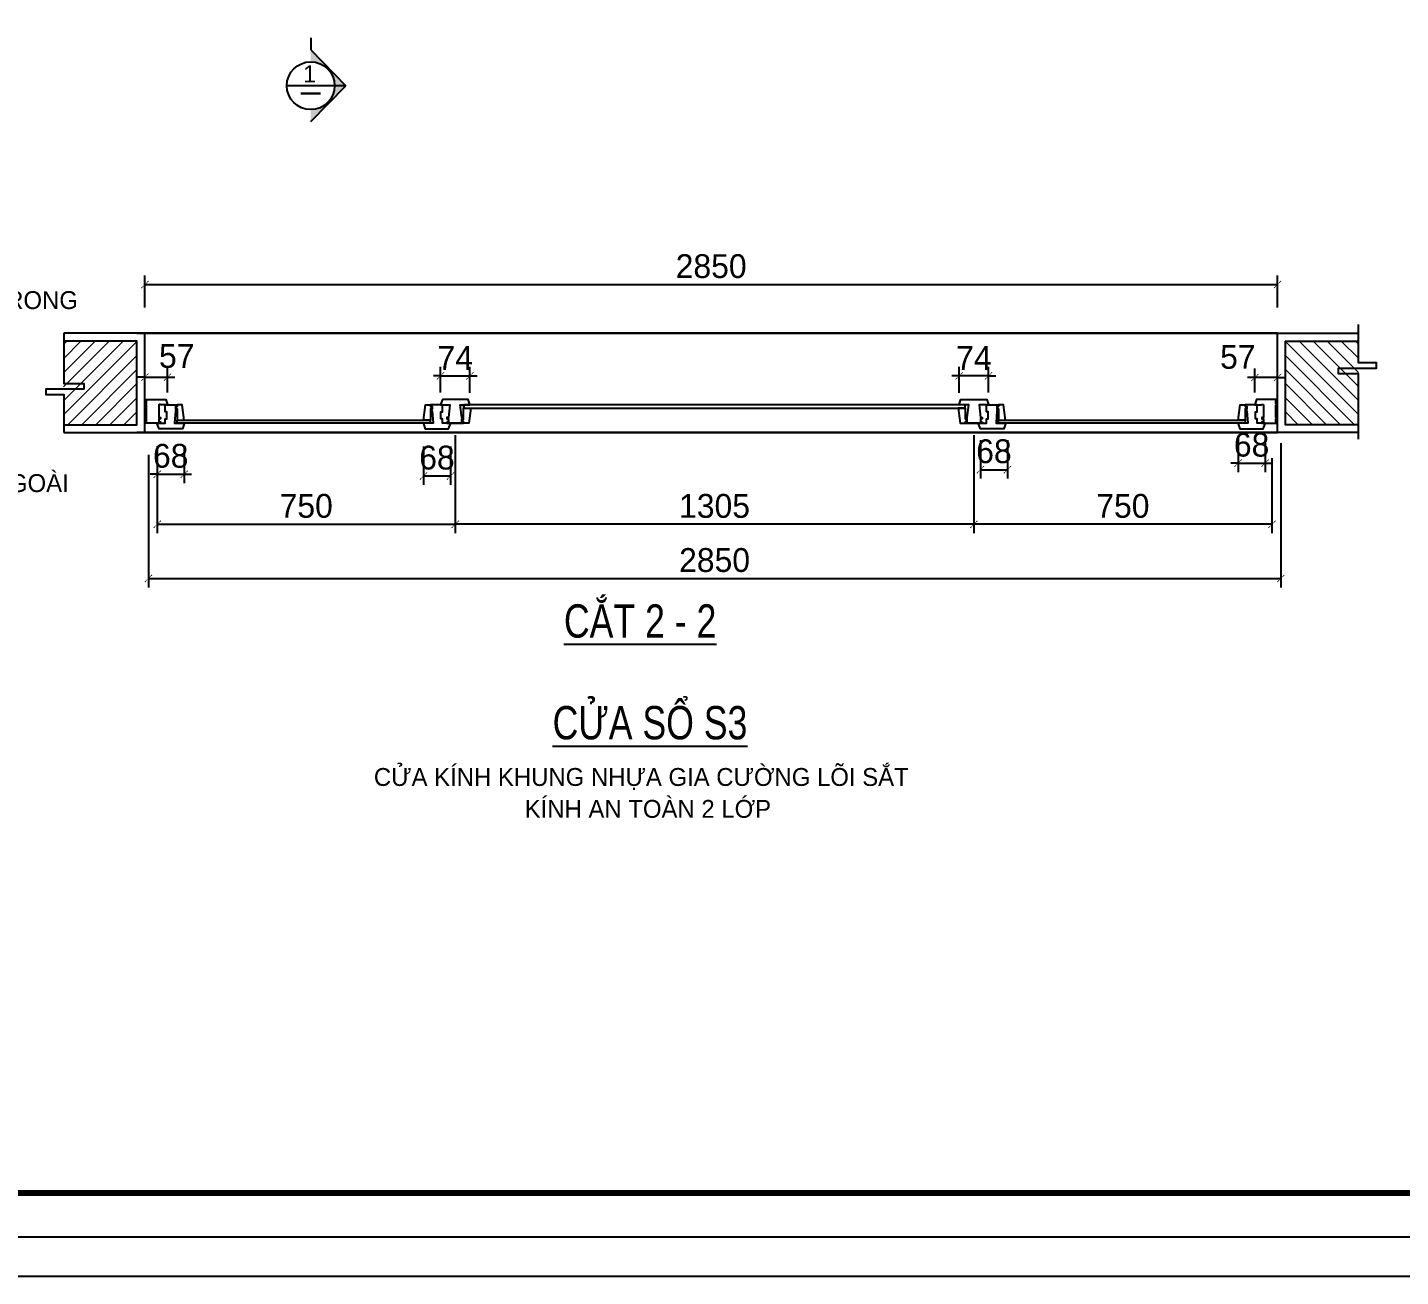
# Model space of a CAD drawing. Header units: millimetres. Extents: x -34806 to 662668, y 63228 to 99452.
# Drawn here: x 595981 to 599436, y 78156 to 81299 of the extents above; entities that cross this region are included whole.
import ezdxf

# ---------------------------------------------------------------- set-up
doc = ezdxf.new("R2010")
doc.units = ezdxf.units.MM
doc.header["$LTSCALE"] = 200
doc.header["$MEASUREMENT"] = 0
doc.header["$PDMODE"] = 3
doc.header["$PDSIZE"] = 50
doc.layers.get('0').update_dxf_attribs({"color": 95, "linetype": 'CONTINUOUS'})
doc.layers.get('DEFPOINTS').update_dxf_attribs({"linetype": 'CONTINUOUS'})
for name, color, linetype in [('4', 4, 'CONTINUOUS'), ('8', 1, 'CONTINUOUS'), ('COT', 2, 'CONTINUOUS'), ('DIM', 1, 'CONTINUOUS'), ('KHUNGTEN', 7, 'CONTINUOUS'), ('TEXT', 7, 'CONTINUOUS'), ('TPTA-Concrete', 7, 'CONTINUOUS'), ('wood', 254, 'CONTINUOUS')]:
    doc.layers.add(name, color=color, linetype=linetype)
for name, color, linetype, lineweight in [('hacth', 251, 'CONTINUOUS', 13), ('hatch', 251, 'CONTINUOUS', 5), ('Text - khung ten', 253, 'CONTINUOUS', 13)]:
    doc.layers.add(name, color=color, linetype=linetype, lineweight=lineweight)
doc.styles.add('@hai text dim', font='VHAVAN.ttf')
doc.styles.add('VNCC-COM', font='VHAVAN.ttf', dxfattribs={"width": 0.8})
doc.styles.add('VNCC-SIM', font='VHAVAN.ttf', dxfattribs={"width": 0.85})
doc.dimstyles.new('DIM10', dxfattribs={"dimscale": 15, "dimtxt": 4, "dimasz": 1.2, "dimexe": 1.5, "dimexo": 2, "dimgap": 1, "dimtad": 1, "dimdec": 0, "dimzin": 0, "dimdsep": 46, "dimtxsty": '@hai text dim', "dimblk": 'ARCHTICK', "dimcen": 0.09, "dimclrd": 8, "dimclre": 8, "dimclrt": 7, "dimadec": 0, "dimazin": 0, "dimtfac": 0.25, "dimtdec": 0, "dimtix": 1, "dimtmove": 1, "dimatfit": 0, "dimldrblk": 'NONE', "dimfxl": 1, "dimtolj": 1, "dimtzin": 0, "dimlwd": -1, "dimlwe": -1, "dimarcsym": 0})

# ---------------------------------------------------------------- blocks, each defined once
blk = doc.blocks.new('_ArchTick')
at = {"layer": 'DIM', "color": 150}
blk.add_lwpolyline([(0.5, 0.5, 0.133, 0, 0), (0, 0, 0, 0.133, 0), (-0.5, -0.5, 0.133, 0.133, 0)], format="xyseb", dxfattribs=at)
blk = doc.blocks.new('*D984')
at = {"layer": '8', "color": 8}
for p, q in [((596276.1, 80594), (596276.1, 80674.2)), ((596276.1, 80651.7), (599126.1, 80651.7)), ((599126.1, 80594), (599126.1, 80674.2))]:
    blk.add_line(p, q, dxfattribs=at)
at = {"layer": 'DEFPOINTS', "color": 0}
for p in [(599126.1, 80651.7), (596276.1, 80564), (599126.1, 80564)]:
    blk.add_point(p, dxfattribs=at)
at = {"layer": '8', "color": 8, "xscale": 18, "yscale": 18, "zscale": 18, "rotation": 180}
blk.add_blockref('_ArchTick', (596276.1, 80651.7), dxfattribs=at)
at = {"layer": '8', "color": 8, "xscale": 18, "yscale": 18, "zscale": 18}
blk.add_blockref('_ArchTick', (599126.1, 80651.7), dxfattribs=at)
at = {"layer": '8', "color": 7, "insert": (597701.1, 80697.7), "char_height": 60, "attachment_point": 5, "style": '@hai text dim'}
blk.add_mtext('\\A1;2850', dxfattribs=at)
blk = doc.blocks.new('_None')
blk = doc.blocks.new('*D987')
at = {"layer": '8', "color": 8}
for p, q in [((599134.7, 80252.9), (599134.7, 79889.6)), ((596284.8, 80222.9), (596284.8, 79889.6)), ((596284.8, 79912.1), (599134.7, 79912.1))]:
    blk.add_line(p, q, dxfattribs=at)
at = {"layer": 'DEFPOINTS', "color": 0}
for p in [(599134.7, 80282.9), (596284.8, 80252.9), (599134.7, 79912.1)]:
    blk.add_point(p, dxfattribs=at)
at = {"layer": '8', "color": 8, "xscale": 18, "yscale": 18, "zscale": 18, "rotation": 180}
blk.add_blockref('_ArchTick', (596284.8, 79912.1), dxfattribs=at)
at = {"layer": '8', "color": 8, "xscale": 18, "yscale": 18, "zscale": 18}
blk.add_blockref('_ArchTick', (599134.7, 79912.1), dxfattribs=at)
at = {"layer": '8', "color": 7, "insert": (597709.7, 79958.1), "char_height": 60, "attachment_point": 5, "style": '@hai text dim'}
blk.add_mtext('\\A1;2850', dxfattribs=at)
blk = doc.blocks.new('*D988')
at = {"layer": '8', "color": 8}
for p, q in [((596307.1, 80244.8), (596307.1, 80151.9)), ((596375.1, 80244.2), (596375.1, 80151.9)), ((596307.1, 80174.4), (596289.1, 80174.4)), ((596307.1, 80174.4), (596375.1, 80174.4)), ((596375.1, 80174.4), (596393.1, 80174.4))]:
    blk.add_line(p, q, dxfattribs=at)
at = {"layer": 'DEFPOINTS', "color": 0}
for p in [(596307.1, 80274.8), (596375.1, 80274.2), (596375.1, 80174.4)]:
    blk.add_point(p, dxfattribs=at)
at = {"layer": '8', "color": 8, "xscale": 18, "yscale": 18, "zscale": 18}
blk.add_blockref('_ArchTick', (596307.1, 80174.4), dxfattribs=at)
at = {"layer": '8', "color": 8, "xscale": 18, "yscale": 18, "zscale": 18, "rotation": 180}
blk.add_blockref('_ArchTick', (596375.1, 80174.4), dxfattribs=at)
at = {"layer": '8', "color": 7, "insert": (596341.1, 80220.4), "char_height": 60, "attachment_point": 5, "style": '@hai text dim'}
blk.add_mtext('\\A1;68', dxfattribs=at)
blk = doc.blocks.new('*D1258')
at = {"color": 8}
for p, q in [((596276.1, 80392.8), (596276.1, 80441.3)), ((596333.1, 80380.1), (596333.1, 80441.3)), ((596276.1, 80418.8), (596258.1, 80418.8)), ((596276.1, 80418.8), (596333.1, 80418.8)), ((596333.1, 80418.8), (596351.1, 80418.8))]:
    blk.add_line(p, q, dxfattribs=at)
at = {"layer": 'DEFPOINTS', "color": 0}
for p in [(596333.1, 80418.8), (596276.1, 80362.8), (596333.1, 80350.1)]:
    blk.add_point(p, dxfattribs=at)
at = {"color": 8, "xscale": 18, "yscale": 18, "zscale": 18}
blk.add_blockref('_ArchTick', (596276.1, 80418.8), dxfattribs=at)
at = {"color": 8, "xscale": 18, "yscale": 18, "zscale": 18, "rotation": 180}
blk.add_blockref('_ArchTick', (596333.1, 80418.8), dxfattribs=at)
at = {"color": 7, "insert": (596356.3, 80471.6), "char_height": 60, "attachment_point": 5, "style": '@hai text dim'}
blk.add_mtext('\\A1;57', dxfattribs=at)
blk = doc.blocks.new('*D1259')
at = {"layer": '8', "color": 8}
for p, q in [((597020.1, 80380.1), (597020.1, 80444.6)), ((597094.1, 80379.5), (597094.1, 80444.6)), ((597020.1, 80422.1), (597002.1, 80422.1)), ((597020.1, 80422.1), (597094.1, 80422.1)), ((597094.1, 80422.1), (597112.1, 80422.1))]:
    blk.add_line(p, q, dxfattribs=at)
at = {"layer": 'DEFPOINTS', "color": 0}
for p in [(597094.1, 80422.1), (597020.1, 80350.1), (597094.1, 80349.5)]:
    blk.add_point(p, dxfattribs=at)
at = {"layer": '8', "color": 8, "xscale": 18, "yscale": 18, "zscale": 18}
blk.add_blockref('_ArchTick', (597020.1, 80422.1), dxfattribs=at)
at = {"layer": '8', "color": 8, "xscale": 18, "yscale": 18, "zscale": 18, "rotation": 180}
blk.add_blockref('_ArchTick', (597094.1, 80422.1), dxfattribs=at)
at = {"layer": '8', "color": 7, "insert": (597057.1, 80467.1), "char_height": 60, "attachment_point": 5, "style": '@hai text dim'}
blk.add_mtext('\\A1;74', dxfattribs=at)
blk = doc.blocks.new('*D989')
at = {"layer": '8', "color": 8}
for p, q in [((596977.1, 80244.2), (596977.1, 80147.4)), ((597045.1, 80244.2), (597045.1, 80147.4)), ((597045.1, 80169.9), (596977.1, 80169.9))]:
    blk.add_line(p, q, dxfattribs=at)
at = {"layer": 'DEFPOINTS', "color": 0}
for p in [(596977.1, 80274.2), (597045.1, 80274.2), (596977.1, 80169.9)]:
    blk.add_point(p, dxfattribs=at)
at = {"layer": '8', "color": 8, "xscale": 18, "yscale": 18, "zscale": 18, "rotation": 180}
blk.add_blockref('_ArchTick', (596977.1, 80169.9), dxfattribs=at)
at = {"layer": '8', "color": 8, "xscale": 18, "yscale": 18, "zscale": 18}
blk.add_blockref('_ArchTick', (597045.1, 80169.9), dxfattribs=at)
at = {"layer": '8', "color": 7, "insert": (597011.1, 80215.9), "char_height": 60, "attachment_point": 5, "style": '@hai text dim'}
blk.add_mtext('\\A1;68', dxfattribs=at)
blk = doc.blocks.new('*D1260')
at = {"color": 8}
for p, q in [((599027.1, 80272.1), (599027.1, 80179.9)), ((599095.1, 80271.5), (599095.1, 80179.9)), ((599027.1, 80202.4), (599009.1, 80202.4)), ((599027.1, 80202.4), (599095.1, 80202.4)), ((599095.1, 80202.4), (599113.1, 80202.4))]:
    blk.add_line(p, q, dxfattribs=at)
at = {"layer": 'DEFPOINTS', "color": 0}
for p in [(599027.1, 80302.1), (599095.1, 80301.5), (599095.1, 80202.4)]:
    blk.add_point(p, dxfattribs=at)
at = {"color": 8, "xscale": 18, "yscale": 18, "zscale": 18}
blk.add_blockref('_ArchTick', (599027.1, 80202.4), dxfattribs=at)
at = {"color": 8, "xscale": 18, "yscale": 18, "zscale": 18, "rotation": 180}
blk.add_blockref('_ArchTick', (599095.1, 80202.4), dxfattribs=at)
at = {"color": 7, "insert": (599061.1, 80248.4), "char_height": 60, "attachment_point": 5, "style": '@hai text dim'}
blk.add_mtext('\\A1;68', dxfattribs=at)
blk = doc.blocks.new('*D1261')
at = {"layer": '8', "color": 8}
for p, q in [((598325.1, 80379.5), (598325.1, 80444.4)), ((598399.1, 80380.1), (598399.1, 80444.4)), ((598325.1, 80421.9), (598307.1, 80421.9)), ((598399.1, 80421.9), (598325.1, 80421.9)), ((598399.1, 80421.9), (598417.1, 80421.9))]:
    blk.add_line(p, q, dxfattribs=at)
at = {"layer": 'DEFPOINTS', "color": 0}
for p in [(598325.1, 80421.9), (598325.1, 80349.5), (598399.1, 80350.1)]:
    blk.add_point(p, dxfattribs=at)
at = {"layer": '8', "color": 8, "xscale": 18, "yscale": 18, "zscale": 18}
blk.add_blockref('_ArchTick', (598325.1, 80421.9), dxfattribs=at)
at = {"layer": '8', "color": 8, "xscale": 18, "yscale": 18, "zscale": 18, "rotation": 180}
blk.add_blockref('_ArchTick', (598399.1, 80421.9), dxfattribs=at)
at = {"layer": '8', "color": 7, "insert": (598362.1, 80466.9), "char_height": 60, "attachment_point": 5, "style": '@hai text dim'}
blk.add_mtext('\\A1;74', dxfattribs=at)
blk = doc.blocks.new('*D990')
at = {"layer": '8', "color": 8}
for p, q in [((598378.7, 80260.2), (598378.7, 80163.4)), ((598446.7, 80260.2), (598446.7, 80163.4)), ((598378.7, 80185.9), (598446.7, 80185.9))]:
    blk.add_line(p, q, dxfattribs=at)
at = {"layer": 'DEFPOINTS', "color": 0}
for p in [(598378.7, 80290.2), (598446.7, 80290.2), (598446.7, 80185.9)]:
    blk.add_point(p, dxfattribs=at)
at = {"layer": '8', "color": 8, "xscale": 18, "yscale": 18, "zscale": 18, "rotation": 180}
blk.add_blockref('_ArchTick', (598378.7, 80185.9), dxfattribs=at)
at = {"layer": '8', "color": 8, "xscale": 18, "yscale": 18, "zscale": 18}
blk.add_blockref('_ArchTick', (598446.7, 80185.9), dxfattribs=at)
at = {"layer": '8', "color": 7, "insert": (598412.7, 80231.9), "char_height": 60, "attachment_point": 5, "style": '@hai text dim'}
blk.add_mtext('\\A1;68', dxfattribs=at)
blk = doc.blocks.new('*D991')
at = {"color": 8}
for p, q in [((599069.1, 80380.1), (599069.1, 80440.1)), ((599126.1, 80392.8), (599126.1, 80440.1)), ((599069.1, 80417.6), (599051.1, 80417.6)), ((599126.1, 80417.6), (599069.1, 80417.6)), ((599126.1, 80417.6), (599144.1, 80417.6))]:
    blk.add_line(p, q, dxfattribs=at)
at = {"layer": 'DEFPOINTS', "color": 0}
for p in [(599069.1, 80417.6), (599069.1, 80350.1), (599126.1, 80362.8)]:
    blk.add_point(p, dxfattribs=at)
at = {"color": 8, "xscale": 18, "yscale": 18, "zscale": 18}
blk.add_blockref('_ArchTick', (599069.1, 80417.6), dxfattribs=at)
at = {"color": 8, "xscale": 18, "yscale": 18, "zscale": 18, "rotation": 180}
blk.add_blockref('_ArchTick', (599126.1, 80417.6), dxfattribs=at)
at = {"color": 7, "insert": (599026.5, 80469.3), "char_height": 60, "attachment_point": 5, "style": '@hai text dim'}
blk.add_mtext('\\A1;57', dxfattribs=at)
blk = doc.blocks.new('*D992')
at = {"layer": '8', "color": 8}
for p, q in [((597057.1, 80272.8), (597057.1, 80025.9)), ((596307.1, 80214.8), (596307.1, 80025.9)), ((596307.1, 80048.4), (597057.1, 80048.4))]:
    blk.add_line(p, q, dxfattribs=at)
at = {"layer": 'DEFPOINTS', "color": 0}
for p in [(597057.1, 80302.8), (596307.1, 80244.8), (597057.1, 80048.4)]:
    blk.add_point(p, dxfattribs=at)
at = {"layer": '8', "color": 8, "xscale": 18, "yscale": 18, "zscale": 18, "rotation": 180}
blk.add_blockref('_ArchTick', (596307.1, 80048.4), dxfattribs=at)
at = {"layer": '8', "color": 8, "xscale": 18, "yscale": 18, "zscale": 18}
blk.add_blockref('_ArchTick', (597057.1, 80048.4), dxfattribs=at)
at = {"layer": '8', "color": 7, "insert": (596682.1, 80094.4), "char_height": 60, "attachment_point": 5, "style": '@hai text dim'}
blk.add_mtext('\\A1;750', dxfattribs=at)
blk = doc.blocks.new('*D993')
at = {"layer": '8', "color": 8}
for p, q in [((598362.1, 80272.8), (598362.1, 80025.9)), ((599112.4, 80214.8), (599112.4, 80025.9)), ((599112.4, 80048.4), (598362.1, 80048.4))]:
    blk.add_line(p, q, dxfattribs=at)
at = {"layer": 'DEFPOINTS', "color": 0}
for p in [(598362.1, 80302.8), (599112.4, 80244.8), (598362.1, 80048.4)]:
    blk.add_point(p, dxfattribs=at)
at = {"layer": '8', "color": 8, "xscale": 18, "yscale": 18, "zscale": 18, "rotation": 180}
blk.add_blockref('_ArchTick', (598362.1, 80048.4), dxfattribs=at)
at = {"layer": '8', "color": 8, "xscale": 18, "yscale": 18, "zscale": 18}
blk.add_blockref('_ArchTick', (599112.4, 80048.4), dxfattribs=at)
at = {"layer": '8', "color": 7, "insert": (598737.2, 80094.4), "char_height": 60, "attachment_point": 5, "style": '@hai text dim'}
blk.add_mtext('\\A1;750', dxfattribs=at)
blk = doc.blocks.new('*D994')
at = {"layer": '8', "color": 8}
for p, q in [((597057.1, 80272.8), (597057.1, 80025.9)), ((598362.1, 80242.8), (598362.1, 80025.9)), ((598362.1, 80048.4), (597057.1, 80048.4))]:
    blk.add_line(p, q, dxfattribs=at)
at = {"layer": 'DEFPOINTS', "color": 0}
for p in [(597057.1, 80302.8), (598362.1, 80272.8), (597057.1, 80048.4)]:
    blk.add_point(p, dxfattribs=at)
at = {"layer": '8', "color": 8, "xscale": 18, "yscale": 18, "zscale": 18, "rotation": 180}
blk.add_blockref('_ArchTick', (597057.1, 80048.4), dxfattribs=at)
at = {"layer": '8', "color": 8, "xscale": 18, "yscale": 18, "zscale": 18}
blk.add_blockref('_ArchTick', (598362.1, 80048.4), dxfattribs=at)
at = {"layer": '8', "color": 7, "insert": (597709.6, 80094.4), "char_height": 60, "attachment_point": 5, "style": '@hai text dim'}
blk.add_mtext('\\A1;1305', dxfattribs=at)
blk = doc.blocks.new('khung')
at = {"layer": 'DEFPOINTS', "color": 8}
blk.add_lwpolyline([(0, 0), (31503, 0), (31503, 22275), (0, 22275)], close=True, dxfattribs=at)
at = {"layer": 'KHUNGTEN', "color": 4, "const_width": 54.3}
blk.add_lwpolyline([(848, 388), (31117, 388), (31117, 21887), (848, 21887)], close=True, dxfattribs=at)

msp = doc.modelspace()

# ---------------------------------------------------------------- hatches: boundary and pattern name
at = {"layer": '4'}
msp.add_hatch(color=256, dxfattribs=at).paths.add_polyline_path([(596693.4, 81212.2), (596693.4, 81242.4), (596782.1, 81152.2), (596693.4, 81061.9), (596693.4, 81092.1, 1)])
at = {"layer": 'hatch', "ltscale": 0.5}
h = msp.add_hatch(dxfattribs=at)
h.set_pattern_fill('ANSI31', color=256, scale=200, angle=90, style=0)
h.set_pattern_definition([(225, (593112.282, 85637.777), (-17.67767, 17.67767), [])])
h.paths.add_polyline_path([(596256.1, 80299.1), (596072.3, 80299.1), (596072.3, 80387.6), (596090.2, 80387.6), (596057.9, 80399.9), (596072.3, 80411.8), (596072.3, 80509.1), (596256.1, 80509.1)])
h = msp.add_hatch(dxfattribs=at)
h.set_pattern_fill('ANSI31', color=256, scale=200, angle=90, style=0)
h.set_pattern_definition([(315, (602289.904, 85637.777), (17.67767, 17.67767), [])])
h.paths.add_polyline_path([(599146.1, 80299.1), (599329.9, 80299.1), (599329.9, 80387.6), (599312, 80387.6), (599344.3, 80399.9), (599329.9, 80411.8), (599329.9, 80509.1), (599146.1, 80509.1)])

# ---------------------------------------------------------------- linework, layer by layer
msp.add_lwpolyline([(602027.1, 78155.5), (592858.4, 78155.5), (592858.4, 84697.1), (602027.1, 84697.1)], close=True)
at = {"layer": '4'}
for p, q in [((596693.4, 81272.6), (596693.4, 81242.4)), ((596693.4, 81242.4), (596782.1, 81152.2)), ((596782.1, 81152.2), (596633.3, 81152.2)), ((596693.4, 81061.7), (596782.1, 81152.2))]:
    msp.add_line(p, q, dxfattribs=at)
msp.add_circle((596693.4, 81152.2), 60.1, dxfattribs=at)
at = {"layer": '8'}
for points in [[(599329.9, 80262.3), (599329.9, 80427.1), (599280, 80427.1), (599280, 80441.3), (599375.4, 80441.3), (599375.4, 80454.8), (599329.9, 80454.8), (599329.9, 80551.1)], [(596072.3, 80529.1), (596072.3, 80403), (596122.2, 80403), (596122.2, 80388.8), (596026.8, 80388.8), (596026.8, 80375.4), (596072.3, 80375.4), (596072.3, 80279.1)]]:
    msp.add_lwpolyline(points, dxfattribs=at)
at = {"layer": 'COT'}
for points in [[(596072.3, 80299.1), (596256.1, 80299.1), (596256.1, 80509.1), (596072.3, 80509.1)], [(599329.9, 80299.1), (599146.1, 80299.1), (599146.1, 80509.1), (599329.9, 80509.1)]]:
    msp.add_lwpolyline(points, dxfattribs=at)
at = {"layer": 'Text - khung ten', "const_width": 6}
msp.add_lwpolyline([(596668.4, 81132.4), (596718.8, 81132.4)], dxfattribs=at)
at = {"layer": 'TPTA-Concrete', "ltscale": 0.5}
for p, q in [((597079, 80340.8), (597079, 80348.8)), ((598340.2, 80340.8), (598340.2, 80348.8)), ((596995.1, 80302.8), (596995.1, 80310.8)), ((598424.1, 80302.8), (598424.1, 80310.8)), ((598424.1, 80302.8), (598424.1, 80310.8))]:
    msp.add_line(p, q, dxfattribs=at)
at = {"layer": 'TPTA-Concrete'}
for points in [[(596315.1, 80302.8), (596276.1, 80302.8), (596276.1, 80306.4), (596280.3, 80306.4), (596280.3, 80313.5), (596276.1, 80313.5), (596276.1, 80317.4), (596280.3, 80317.4), (596280.3, 80348.2), (596276.1, 80348.2), (596276.1, 80352.1), (596280.3, 80352.1), (596280.3, 80359.2), (596276.1, 80359.2), (596276.1, 80362.8), (596328.5, 80362.8), (596333.1, 80350.1), (596333.1, 80348.8), (596316.6, 80348.8, 0.420946), (596310.9, 80349.4), (596310.9, 80317.4), (596315.1, 80317.4), (596315.1, 80313.5), (596310.9, 80313.5), (596310.9, 80306.4), (596315.1, 80306.4), (596315.1, 80302.8)], [(599087.1, 80302.8), (599126.1, 80302.8), (599126.1, 80306.4), (599121.9, 80306.4), (599121.9, 80313.5), (599126.1, 80313.5), (599126.1, 80317.4), (599121.9, 80317.4), (599121.9, 80348.2), (599126.1, 80348.2), (599126.1, 80352.1), (599121.9, 80352.1), (599121.9, 80359.2), (599126.1, 80359.2), (599126.1, 80362.8), (599073.7, 80362.8), (599069.1, 80350.1), (599069.1, 80348.8), (599085.6, 80348.8, -0.420946), (599091.3, 80349.4), (599091.3, 80317.4), (599087.1, 80317.4), (599087.1, 80313.5), (599091.3, 80313.5), (599091.3, 80306.4), (599087.1, 80306.4), (599087.1, 80302.8)]]:
    msp.add_lwpolyline(points, format="xyb", dxfattribs=at)
for points in [[(596375.1, 80302.8), (596375.1, 80301.5), (596370.5, 80288.8), (596311.7, 80288.8), (596307.1, 80301.5), (596307.1, 80302.8), (596327.1, 80302.8), (596327.1, 80313.5), (596331.3, 80313.5), (596331.3, 80331.1), (596327.1, 80331.1), (596327.1, 80348.8), (596357.1, 80348.8), (596357.1, 80345.2), (596352.9, 80345.2), (596352.9, 80338.1), (596357.1, 80338.1), (596357.1, 80334.2), (596352.9, 80334.2), (596351, 80302.8), (596375.1, 80302.8)], [(596357.1, 80310.8), (596375.1, 80310.8), (596370.1, 80348.8), (596357.1, 80348.8), (596357.1, 80344.8), (596354.5, 80344.8), (596354.5, 80338.8), (596357.1, 80338.8), (596357.1, 80310.8)], [(596977.1, 80302.8), (596977.1, 80301.5), (596981.7, 80288.8), (597040.5, 80288.8), (597045.1, 80301.5), (597045.1, 80302.8), (597025.1, 80302.8), (597025.1, 80313.5), (597020.9, 80313.5), (597020.9, 80331.1), (597025.1, 80331.1), (597025.1, 80348.8), (596995.1, 80348.8), (596995.1, 80345.2), (596999.3, 80345.2), (596999.3, 80338.1), (596995.1, 80338.1), (596995.1, 80334.2), (596999.3, 80334.2), (597001.2, 80302.8), (596977.1, 80302.8)], [(596995.1, 80310.8), (596977.1, 80310.8), (596982.1, 80348.8), (596995.1, 80348.8), (596995.1, 80344.8), (596997.6, 80344.8), (596997.6, 80338.8), (596995.1, 80338.8), (596995.1, 80310.8)], [(597036.1, 80306.4), (597036.1, 80302.8), (597078.1, 80302.8), (597078.1, 80306.4), (597073.9, 80306.4), (597073.9, 80313.5), (597078.1, 80313.5), (597078.1, 80317.4), (597073.9, 80317.4), (597069.8, 80348.8), (597094.1, 80348.8), (597094.1, 80350.1), (597089.5, 80362.8), (597024.7, 80362.8), (597020.1, 80350.1), (597020.1, 80348.8), (597043.5, 80348.8), (597040.3, 80317.4), (597036.1, 80317.4), (597036.1, 80313.5), (597040.3, 80313.5), (597040.3, 80306.4), (597036.1, 80306.4)], [(597078.1, 80340.8), (597096.1, 80340.8), (597091.1, 80302.8), (597078.1, 80302.8), (597078.1, 80306.8), (597075.5, 80306.8), (597075.5, 80312.8), (597078.1, 80312.8), (597078.1, 80340.8)], [(598341.1, 80340.8), (598323.1, 80340.8), (598328.1, 80302.8), (598341.1, 80302.8), (598341.1, 80306.8), (598343.6, 80306.8), (598343.6, 80312.8), (598341.1, 80312.8), (598341.1, 80340.8)], [(598383.1, 80306.4), (598383.1, 80302.8), (598341.1, 80302.8), (598341.1, 80306.4), (598345.3, 80306.4), (598345.3, 80313.5), (598341.1, 80313.5), (598341.1, 80317.4), (598345.3, 80317.4), (598349.4, 80348.8), (598325.1, 80348.8), (598325.1, 80350.1), (598329.7, 80362.8), (598394.5, 80362.8), (598399.1, 80350.1), (598399.1, 80348.8), (598375.7, 80348.8), (598378.9, 80317.4), (598383.1, 80317.4), (598383.1, 80313.5), (598378.9, 80313.5), (598378.9, 80306.4), (598383.1, 80306.4)], [(598442.1, 80302.8), (598442.1, 80301.5), (598437.5, 80288.8), (598378.7, 80288.8), (598374.1, 80301.5), (598374.1, 80302.8), (598394.1, 80302.8), (598394.1, 80313.5), (598398.3, 80313.5), (598398.3, 80331.1), (598394.1, 80331.1), (598394.1, 80348.8), (598424.1, 80348.8), (598424.1, 80345.2), (598419.9, 80345.2), (598419.9, 80338.1), (598424.1, 80338.1), (598424.1, 80334.2), (598419.9, 80334.2), (598418, 80302.8), (598442.1, 80302.8)], [(598442.1, 80302.8), (598442.1, 80301.5), (598437.5, 80288.8), (598378.7, 80288.8), (598374.1, 80301.5), (598374.1, 80302.8), (598394.1, 80302.8), (598394.1, 80313.5), (598398.3, 80313.5), (598398.3, 80331.1), (598394.1, 80331.1), (598394.1, 80348.8), (598424.1, 80348.8), (598424.1, 80345.2), (598419.9, 80345.2), (598419.9, 80338.1), (598424.1, 80338.1), (598424.1, 80334.2), (598419.9, 80334.2), (598418, 80302.8), (598442.1, 80302.8)], [(598424.1, 80310.8), (598442.1, 80310.8), (598437.1, 80348.8), (598424.1, 80348.8), (598424.1, 80344.8), (598421.5, 80344.8), (598421.5, 80338.8), (598424.1, 80338.8), (598424.1, 80310.8)], [(598424.1, 80310.8), (598442.1, 80310.8), (598437.1, 80348.8), (598424.1, 80348.8), (598424.1, 80344.8), (598421.5, 80344.8), (598421.5, 80338.8), (598424.1, 80338.8), (598424.1, 80310.8)], [(599045.1, 80310.8), (599027.1, 80310.8), (599032.1, 80348.8), (599045.1, 80348.8), (599045.1, 80344.8), (599047.6, 80344.8), (599047.6, 80338.8), (599045.1, 80338.8), (599045.1, 80310.8)], [(599027.1, 80302.8), (599027.1, 80301.5), (599031.7, 80288.8), (599090.5, 80288.8), (599095.1, 80301.5), (599095.1, 80302.8), (599075.1, 80302.8), (599075.1, 80313.5), (599070.9, 80313.5), (599070.9, 80331.1), (599075.1, 80331.1), (599075.1, 80348.8), (599045.1, 80348.8), (599045.1, 80345.2), (599049.3, 80345.2), (599049.3, 80338.1), (599045.1, 80338.1), (599045.1, 80334.2), (599049.3, 80334.2), (599051.2, 80302.8), (599027.1, 80302.8)]]:
    msp.add_lwpolyline(points, dxfattribs=at)
at = {"layer": 'TPTA-Concrete', "ltscale": 0.5}
for points in [[(597078.1, 80302.8), (597025.1, 80302.8)], [(598341.1, 80302.8), (598394.1, 80302.8)]]:
    msp.add_lwpolyline(points, dxfattribs=at)
at = {"layer": 'wood', "ltscale": 0.5}
for points in [[(596072.3, 80279.1), (596276.1, 80279.1), (596276.1, 80529.1), (596072.3, 80529.1)], [(599126.1, 80529.1), (596256.1, 80529.1), (599126.1, 80529.1)], [(599329.9, 80279.1), (599126.1, 80279.1), (599126.1, 80529.1), (599329.9, 80529.1)], [(598340.2, 80348.8), (597079, 80348.8), (597079, 80340.8), (598340.2, 80340.8)], [(596995.1, 80302.8), (596357.1, 80302.8), (596357.1, 80310.8), (596995.1, 80310.8)], [(598424.1, 80310.8), (599045.1, 80310.8), (599045.1, 80302.8), (598424.1, 80302.8)], [(599126.1, 80279.1), (596256.1, 80279.1), (599126.1, 80279.1)]]:
    msp.add_lwpolyline(points, dxfattribs=at)

# ---------------------------------------------------------------- block references
at = {"layer": 'hacth', "xscale": 0.2846925092453603, "yscale": 0.2846925238118274, "zscale": 0.2846925253884692}
msp.add_blockref('khung', (592988.5, 78255.5), dxfattribs=at)

# ---------------------------------------------------------------- texts
at = {"layer": 'TEXT', "style": 'VNCC-SIM'}
for s, p in [('Trong', (595890.3, 80590.1)), ('ngoµi', (595890.6, 80129.6)), ('cöa kÝnh khung nhùa gia c\xadêng lâi s¾t', (596852.3, 79390.1)), ('kÝnh an toµn 2 líp', (597231.8, 79309.9))]:
    msp.add_text(s, height=45, dxfattribs=at).set_placement(p)
at = {"layer": 'TEXT', "style": 'VNCC-COM', "width": 0.8}
for s, p in [('%%UC¾t 2 - 2', (597330.6, 79763.3)), ('%%Ucöa Sæ S3', (597302.1, 79507.3))]:
    msp.add_text(s, height=83.807, dxfattribs=at).set_placement(p)
at = {"layer": 'Text - khung ten', "style": '@hai text dim'}
msp.add_text('1', height=43.2, dxfattribs=at).set_placement((596674.7, 81160.3))

# ---------------------------------------------------------------- dimensions: what is measured, and where the dimension line sits
dim = msp.add_linear_dim(base=(596333.1, 80418.8), p1=(596276.1, 80362.8), p2=(596333.1, 80350.1), dimstyle='DIM10')
dim.commit()
dim.dimension.update_dxf_attribs({"geometry": '*D1258', "text_midpoint": (596356.3, 80426.1), "dimtype": 128})
dim = msp.add_linear_dim(base=(599069.1, 80417.6), p1=(599126.1, 80362.8), p2=(599069.1, 80350.1), angle=180, dimstyle='DIM10')
dim.commit()
dim.dimension.update_dxf_attribs({"geometry": '*D991', "text_midpoint": (599026.5, 80423.7), "dimtype": 128})
dim = msp.add_linear_dim(base=(599095.1, 80202.4), p1=(599027.1, 80302.1), p2=(599095.1, 80301.5), dimstyle='DIM10')
dim.commit()
dim.dimension.update_dxf_attribs({"geometry": '*D1260', "text_midpoint": (599061.1, 80248.4)})
at = {"layer": '8'}
for base, p1, p2, picture, middle in [((599126.1, 80651.7), (596276.1, 80564), (599126.1, 80564), '*D984', (597701.1, 80697.7)), ((597094.1, 80422.1), (597020.1, 80350.1), (597094.1, 80349.5), '*D1259', (597057.1, 80467.1)), ((597057.1, 80048.4), (596307.1, 80244.8), (597057.1, 80302.8), '*D992', (596682.1, 80094.4)), ((599134.7, 79912.1), (596284.8, 80252.9), (599134.7, 80282.9), '*D987', (597709.7, 79958.1)), ((596375.1, 80174.4), (596307.1, 80274.8), (596375.1, 80274.2), '*D988', (596341.1, 80220.4))]:
    dim = msp.add_linear_dim(base=base, p1=p1, p2=p2, dimstyle='DIM10', dxfattribs=at)
    dim.commit()
    dim.dimension.update_dxf_attribs({"geometry": picture, "text_midpoint": middle})
for base, p1, p2, picture, middle in [((598325.1, 80421.9), (598399.1, 80350.1), (598325.1, 80349.5), '*D1261', (598362.1, 80466.9)), ((597057.1, 80048.4), (598362.1, 80272.8), (597057.1, 80302.8), '*D994', (597709.6, 80094.4)), ((598362.1, 80048.4), (599112.4, 80244.8), (598362.1, 80302.8), '*D993', (598737.2, 80094.4))]:
    dim = msp.add_linear_dim(base=base, p1=p1, p2=p2, angle=180, dimstyle='DIM10', dxfattribs=at)
    dim.commit()
    dim.dimension.update_dxf_attribs({"geometry": picture, "text_midpoint": middle})
dim = msp.add_linear_dim(base=(596977.1, 80169.9), p1=(597045.1, 80274.2), p2=(596977.1, 80274.2), angle=180, dimstyle='DIM10', dxfattribs=at)
dim.commit()
dim.dimension.update_dxf_attribs({"geometry": '*D989', "text_midpoint": (597011.1, 80169.9), "dimtype": 128})
dim = msp.add_linear_dim(base=(598446.7, 80185.9), p1=(598378.7, 80290.2), p2=(598446.7, 80290.2), dimstyle='DIM10', dxfattribs=at)
dim.commit()
dim.dimension.update_dxf_attribs({"geometry": '*D990', "text_midpoint": (598412.7, 80185.9), "dimtype": 128})

doc.saveas('drawing.dxf')
